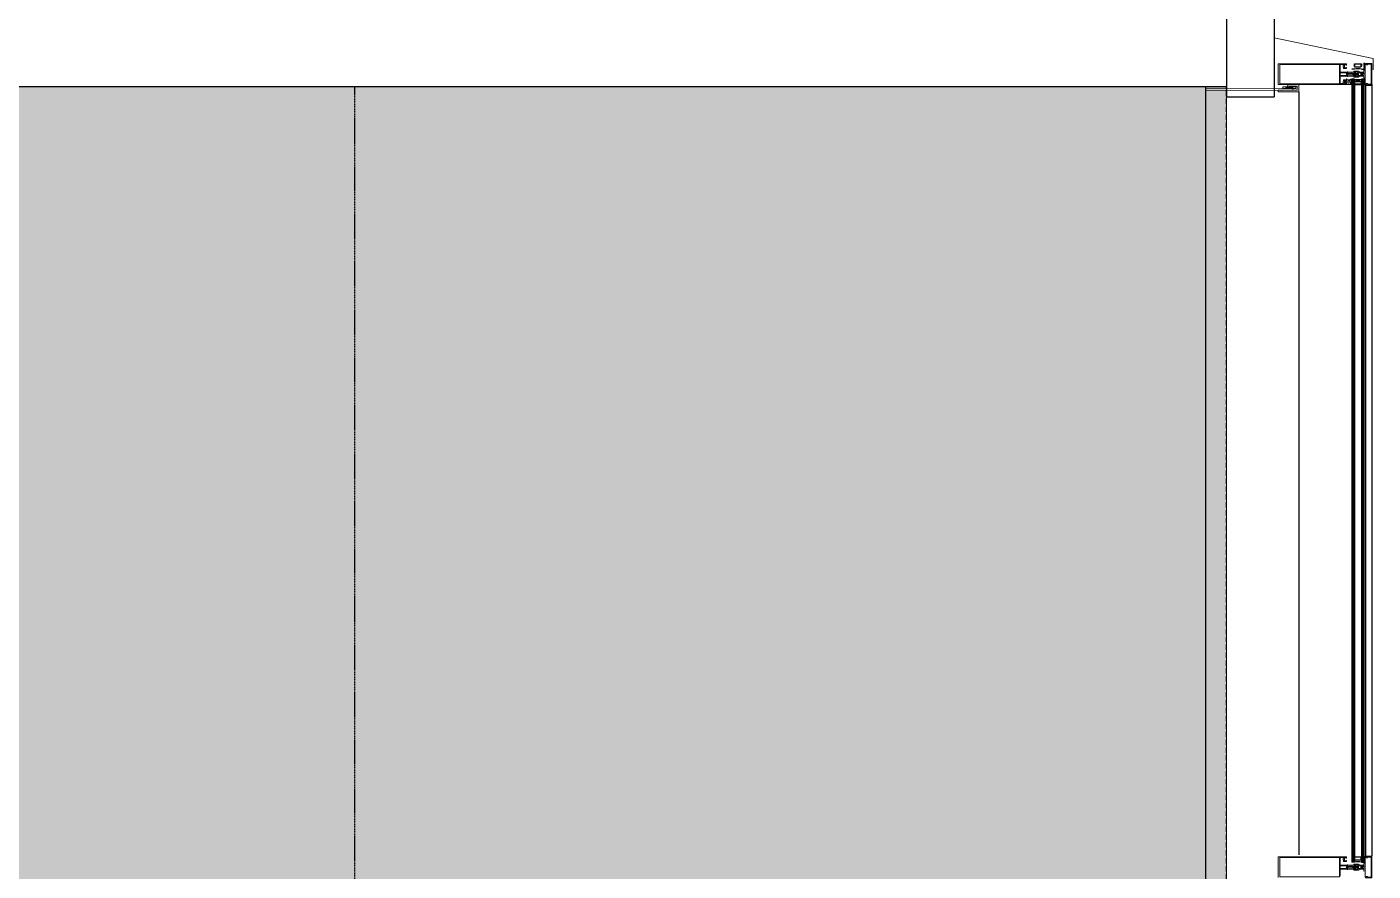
# Model space of a CAD drawing. Header units: metres. Extents: x -11920 to 1298, y -8631 to 433.
# Drawn here: x -1127.3 to -803.1, y -7774.8 to -7571.5 of the extents above; entities that cross this region are included whole.
import ezdxf

# ---------------------------------------------------------------- set-up
doc = ezdxf.new("R2010")
doc.units = ezdxf.units.M
doc.header["$LTSCALE"] = 0.01
doc.header["$MEASUREMENT"] = 0
doc.linetypes.add('DASHED2', pattern=[9.525, 6.35, -3.175])
doc.linetypes.add('HIDDEN', pattern=[9.525, 6.35, -3.175])
doc.layers.get('0').update_dxf_attribs({"color": 30, "lineweight": 0})
for name, color, linetype in [('AG-ELEV-02', 152, 'Continuous'), ('AG-HIDDEN', 9, 'HIDDEN'), ('CAM', 1, 'Continuous'), ('V-2_Wall_Concrete', 160, 'Continuous')]:
    doc.layers.add(name, color=color, linetype=linetype)
for name, color, linetype, lineweight in [('AG-Profile_Aluminium', 122, 'Continuous', 9), ('Cephe Duvarı', 3, 'Continuous', 30), ('DOS-AG-Floor_PVC', 91, 'Continuous', 15), ('SP2-Flooring', 4, 'DASHED2', 9)]:
    doc.layers.add(name, color=color, linetype=linetype, lineweight=lineweight)

# ---------------------------------------------------------------- blocks, each defined once
blk = doc.blocks.new('A$C78DE2B09')
at = {"layer": 'V-2_Wall_Concrete'}
blk.add_line((2200, -8500), (8400, -8500), dxfattribs=at)
blk.add_lwpolyline([(8000, -7940), (8400, -7940), (8400, -8500)], dxfattribs=at)
blk = doc.blocks.new('2192')
at = {"linetype": 'ByBlock', "lineweight": 0, "flags": 128}
blk.add_lwpolyline([(2, 24), (7, 24), (7, 15, -0.414214), (6, 14), (6, 14), (6, 12, 0.415193), (9, 15), (9, 26), (0, 26), (0, 1), (2, 1), (2, 4.7), (1.7, 5), (2, 5.3)], format="xyb", close=True, dxfattribs=at)
blk = doc.blocks.new('A$C671812AB')
at = {"layer": 'AG-ELEV-02'}
for p, q in [((16978.9, 5057.5), (16978.9, 3197.9)), ((16963.2, 5056.3), (16963.2, 3197.9)), ((16963.2, 5055), (16978.9, 5055)), ((16963.2, 3197.9), (16978.9, 3197.9))]:
    blk.add_line(p, q, dxfattribs=at)
at = {"layer": 'AG-ELEV-02', "ltscale": 2.5}
for p, q in [((16578.9, -648.6), (16578.9, 5051.5)), ((16795, 5056.5), (16795, 5056.5)), ((16795, 5056.5), (16795, 5056.5)), ((16803, 5038.5), (16803, 3201.1)), ((16578.9, -648.5), (16578.9, 5012.5))]:
    blk.add_line(p, q, dxfattribs=at)
at = {"layer": 'AG-ELEV-02', "lineweight": 0}
for p, q in [((16764.3, 5046.5), (16796.1, 5050.5)), ((16796.1, 5046.5), (16764.3, 5050.5))]:
    blk.add_line(p, q, dxfattribs=at)
blk.add_lwpolyline([(16796.1, 5046.5), (16764.3, 5046.5), (16764.3, 5050.5), (16796.1, 5050.5)], close=True, dxfattribs=at)
at = {"layer": 'AG-HIDDEN', "ltscale": 200}
blk.add_line((16628.9, -648.5), (16628.9, 5051.5), dxfattribs=at)
at = {"layer": 'AG-Profile_Aluminium'}
for p, q in [((16981.8, 5119), (16743.9, 5169)), ((16981.8, 5091.5), (16981.8, 5119))]:
    blk.add_line(p, q, dxfattribs=at)
for points in [[(16916.7, 5097.3), (16917.5, 5096.8, -0.280185), (16917.8, 5096.4), (16917.8, 5095.4, -0.414214), (16917.3, 5094.9), (16912.3, 5094.9, -0.414214), (16910.8, 5096.4), (16910.8, 5098.3), (16910.3, 5098.3, -0.414214), (16909.8, 5098.8), (16909.8, 5101.8, -0.414214), (16910.3, 5102.3), (16910.8, 5102.3), (16910.8, 5104.5), (16904.3, 5104.5, 0.414214), (16902.8, 5103), (16902.8, 5086.5), (16919.8, 5086.5), (16919.8, 5087.1), (16920.6, 5087.1, -0.414898), (16920.8, 5086.9), (16920.8, 5086.5), (16938.8, 5086.5), (16939.8, 5085.5), (16939.8, 5084.5, -0.401727), (16938.7, 5083.3), (16938.4, 5083.8), (16938.1, 5083.3), (16937.3, 5083.3), (16937.3, 5083.3), (16937, 5083.8), (16936.7, 5083.3), (16935.9, 5083.3), (16935.6, 5083.8), (16935.3, 5083.3), (16934.4, 5083.3), (16934.2, 5083.8), (16933.9, 5083.3), (16933, 5083.3), (16932.7, 5083.8), (16932.5, 5083.3), (16931.6, 5083.3), (16931.3, 5083.8), (16931, 5083.3), (16930.2, 5083.3), (16929.9, 5083.8), (16929.6, 5083.3), (16928.8, 5083.3), (16928.5, 5083.8), (16928.2, 5083.3), (16927.4, 5083.3), (16927.1, 5083.8), (16926.8, 5083.3), (16926, 5083.3), (16925.7, 5083.8), (16925.4, 5083.3), (16924.6, 5083.3), (16924.3, 5083.8), (16924, 5083.3), (16923.1, 5083.3), (16922.9, 5083.8), (16922.6, 5083.3), (16922.1, 5083.3), (16920.7, 5081.8, 0.414204), (16920.7, 5081.1), (16922.1, 5079.7), (16923.3, 5079.7), (16923.6, 5079.2), (16923.8, 5079.7), (16924.7, 5079.7), (16925, 5079.2), (16925.3, 5079.7), (16926.1, 5079.7), (16926.4, 5079.2), (16926.7, 5079.7), (16927.5, 5079.7), (16927.8, 5079.2), (16928.1, 5079.7), (16928.9, 5079.7), (16929.2, 5079.2), (16929.5, 5079.7), (16930.3, 5079.7), (16930.6, 5079.2), (16930.9, 5079.7), (16931.7, 5079.7), (16932, 5079.2), (16932.3, 5079.7), (16933.2, 5079.7), (16933.4, 5079.2), (16933.7, 5079.7), (16934.6, 5079.7), (16934.9, 5079.2), (16935.1, 5079.7), (16936, 5079.7), (16936.3, 5079.2), (16936.6, 5079.7), (16937.4, 5079.7), (16937.7, 5079.2), (16938, 5079.7), (16938.8, 5079.7), (16939.1, 5079.2), (16939.3, 5079.5, -0.259555), (16939.8, 5078.5), (16939.8, 5077.5), (16938.8, 5076.5), (16920.8, 5076.5), (16920.8, 5076.1, -0.414214), (16920.6, 5075.9), (16919.8, 5075.9), (16919.8, 5076.5), (16902.8, 5076.5), (16902.8, 5060, 0.414214), (16904.3, 5058.5), (16910.8, 5058.5), (16910.8, 5060.7), (16910.3, 5060.7, -0.414214), (16909.8, 5061.2), (16909.8, 5064.2, -0.414214), (16910.3, 5064.7), (16910.8, 5064.7), (16910.8, 5066.6, -0.414214), (16912.3, 5068.1), (16917.3, 5068.1, -0.414214), (16917.8, 5067.6), (16917.8, 5066.5, -0.280185), (16917.5, 5066.1), (16916.7, 5065.7), (16916.3, 5065.7), (16916.3, 5066.9), (16913.3, 5066.9, 0.414214), (16912.8, 5066.4), (16912.8, 5063.2), (16912.3, 5062.7), (16912.8, 5062.2), (16912.8, 5059, 0.414214), (16913.3, 5058.5), (16916.3, 5058.5), (16916.3, 5059.7), (16916.7, 5059.7), (16917.5, 5059.2, -0.280185), (16917.8, 5058.8), (16917.8, 5057, -0.414214), (16917.3, 5056.5), (16753.5, 5056.5, -0.414214), (16753, 5057), (16753, 5106, -0.400911), (16753.5, 5106.5), (16917.3, 5106.5, -0.414214), (16917.8, 5106), (16917.8, 5104.1, -0.280185), (16917.5, 5103.7), (16916.7, 5103.3), (16916.3, 5103.3), (16916.3, 5104.5), (16913.3, 5104.5, 0.414214), (16912.8, 5104), (16912.8, 5100.8), (16912.3, 5100.3), (16912.8, 5099.8), (16912.8, 5096.6, 0.414214), (16913.3, 5096.1), (16916.3, 5096.1), (16916.3, 5097.3)], [(16977.6, 5081.5), (16977.6, 5105.4, 0.415475), (16977.4, 5105.6), (16969.5, 5105.6), (16968.4, 5104.3, -0.734294), (16965.2, 5105.6, 0.180054), (16965, 5106.2), (16963.6, 5106.2, -1.029401), (16963.6, 5106.9), (16977.4, 5106.9, -0.414214), (16978.9, 5105.4), (16978.9, 5057.5, -0.414214), (16977.4, 5056), (16963.6, 5056, -1.029594), (16963.6, 5056.7), (16965, 5056.7, 0.18004), (16965.2, 5057.3, -0.734976), (16968.4, 5058.6), (16969.5, 5057.3), (16977.4, 5057.3, 0.415536), (16977.6, 5057.5)], [(16918.1, 5081.8, 0.414204), (16918.1, 5081.1), (16920, 5079.2, -0.668177), (16919.7, 5078.3), (16902.8, 5078.3), (16902.8, 5084.6), (16919.7, 5084.6, -0.668169), (16920, 5083.8)], [(16958.1, 5083.3), (16958.5, 5083.3), (16959.3, 5083.7, 0.280182), (16959.6, 5084.1), (16959.6, 5086, 0.414214), (16959.1, 5086.5), (16949.6, 5086.5, -0.198912), (16948.2, 5087), (16947.4, 5087.9, 0.198912), (16946, 5088.5), (16936.1, 5088.5, 0.414214), (16935.6, 5088), (16935.6, 5087.2, 0.414214), (16936.1, 5086.7), (16944.3, 5086.7, -0.414156), (16944.8, 5086.2), (16944.8, 5082.8, -0.414272), (16944.3, 5082.3), (16943.3, 5082.3, -0.414214), (16943.2, 5082.4), (16943.2, 5082.6, -0.244698), (16943.2, 5082.7), (16944.2, 5083.4, 0.414214), (16944.3, 5083.7), (16944.1, 5084), (16942.7, 5083.1, 0.244698), (16942.6, 5082.8), (16942.6, 5082.6, -0.414214), (16942.3, 5082.3), (16941.1, 5082.3, -0.414214), (16941, 5082.4), (16941, 5082.6, -0.244698), (16941, 5082.7), (16942, 5083.4, 0.414214), (16942.1, 5083.7), (16941.8, 5084), (16940.5, 5083.1, 0.244698), (16940.4, 5082.8), (16940.4, 5082.6, -0.414214), (16940.1, 5082.3), (16938.8, 5082.3, -0.414214), (16938.7, 5082.4), (16938.7, 5082.6, -0.244698), (16938.8, 5082.7), (16939.8, 5083.4, 0.414214), (16939.8, 5083.7), (16939.6, 5084), (16938.3, 5083.1, 0.244698), (16938.1, 5082.8), (16938.1, 5082.6, -0.414214), (16937.8, 5082.3), (16936.6, 5082.3, -0.414214), (16936.5, 5082.4), (16936.5, 5082.6, -0.244698), (16936.6, 5082.7), (16937.5, 5083.4, 0.414214), (16937.6, 5083.7), (16937.4, 5084), (16936, 5083.1, 0.244698), (16935.9, 5082.8), (16935.9, 5082.6, -0.414214), (16935.6, 5082.3), (16934.4, 5082.3, -0.414214), (16934.3, 5082.4), (16934.3, 5082.5, -0.244698), (16934.3, 5082.6), (16935.5, 5083.4, 0.414214), (16935.5, 5083.7), (16935.3, 5084), (16933, 5082.4, 0), (16933, 5082.4, 0.244698), (16932.6, 5081.6), (16932.6, 5081.3, 0.244698), (16933, 5080.5), (16935.3, 5078.9), (16935.5, 5079.2, 0.414214), (16935.5, 5079.5), (16934.3, 5080.3, -0.244698), (16934.3, 5080.4), (16934.3, 5080.6, -0.414214), (16934.4, 5080.7), (16935.6, 5080.7, -0.414214), (16935.9, 5080.4), (16935.9, 5080.1, 0.244698), (16936, 5079.8), (16937.4, 5078.9), (16937.6, 5079.2, 0.414214), (16937.5, 5079.5), (16936.6, 5080.2, -0.244698), (16936.5, 5080.3), (16936.5, 5080.6, -0.414214), (16936.6, 5080.7), (16937.8, 5080.7, -0.414214), (16938.1, 5080.4), (16938.1, 5080.1, 0.244698), (16938.3, 5079.8), (16939.6, 5078.9), (16939.8, 5079.2, 0.414214), (16939.8, 5079.5), (16938.8, 5080.2, -0.244698), (16938.7, 5080.3), (16938.7, 5080.6, -0.414214), (16938.8, 5080.7), (16940.1, 5080.7, -0.414214), (16940.4, 5080.4), (16940.4, 5080.1, 0.244698), (16940.5, 5079.8), (16941.8, 5078.9), (16942.1, 5079.2, 0.414214), (16942, 5079.5), (16941, 5080.2, -0.244698), (16941, 5080.3), (16941, 5080.6, -0.414214), (16941.1, 5080.7), (16942.3, 5080.7, -0.414214), (16942.6, 5080.4), (16942.6, 5080.1, 0.244698), (16942.7, 5079.8), (16944.1, 5078.9), (16944.3, 5079.2, 0.414214), (16944.2, 5079.5), (16943.2, 5080.2, -0.244698), (16943.2, 5080.3), (16943.2, 5080.6, -0.414214), (16943.3, 5080.7), (16944.3, 5080.7, -0.414214), (16944.8, 5080.2), (16944.8, 5076.8, -0.414214), (16944.3, 5076.3), (16936.1, 5076.3, 0.414214), (16935.6, 5075.8), (16935.6, 5075, 0.414214), (16936.1, 5074.5), (16946, 5074.5, 0.198912), (16947.4, 5075), (16948.2, 5075.9, -0.198912), (16949.6, 5076.5), (16959.1, 5076.5, 0.414214), (16959.6, 5077), (16959.6, 5078.8, 0.280182), (16959.3, 5079.2), (16958.5, 5079.7), (16958.1, 5079.7), (16958.1, 5078.5), (16955.1, 5078.5, -0.414214), (16954.6, 5079), (16954.6, 5081), (16954.1, 5081.5), (16954.6, 5082), (16954.6, 5084, -0.414214), (16955.1, 5084.5), (16958.1, 5084.5)], [(16958.1, 3173.3), (16958.5, 3173.3), (16959.3, 3173.7, 0.280182), (16959.6, 3174.1), (16959.6, 3176, 0.414214), (16959.1, 3176.5), (16949.6, 3176.5, -0.198912), (16948.2, 3177), (16947.4, 3177.9, 0.198912), (16946, 3178.5), (16936.1, 3178.5, 0.414214), (16935.6, 3178), (16935.6, 3177.2, 0.414214), (16936.1, 3176.7), (16944.3, 3176.7, -0.414156), (16944.8, 3176.2), (16944.8, 3172.8, -0.414272), (16944.3, 3172.3), (16943.3, 3172.3, -0.414214), (16943.2, 3172.4), (16943.2, 3172.6, -0.244698), (16943.2, 3172.7), (16944.2, 3173.4, 0.414214), (16944.3, 3173.7), (16944.1, 3174), (16942.7, 3173.1, 0.244698), (16942.6, 3172.8), (16942.6, 3172.6, -0.414214), (16942.3, 3172.3), (16941.1, 3172.3, -0.414214), (16941, 3172.4), (16941, 3172.6, -0.244698), (16941, 3172.7), (16942, 3173.4, 0.414214), (16942.1, 3173.7), (16941.8, 3174), (16940.5, 3173.1, 0.244698), (16940.4, 3172.8), (16940.4, 3172.6, -0.414214), (16940.1, 3172.3), (16938.8, 3172.3, -0.414214), (16938.7, 3172.4), (16938.7, 3172.6, -0.244698), (16938.8, 3172.7), (16939.8, 3173.4, 0.414214), (16939.8, 3173.7), (16939.6, 3174), (16938.3, 3173.1, 0.244698), (16938.1, 3172.8), (16938.1, 3172.6, -0.414214), (16937.8, 3172.3), (16936.6, 3172.3, -0.414214), (16936.5, 3172.4), (16936.5, 3172.6, -0.244698), (16936.6, 3172.7), (16937.5, 3173.4, 0.414214), (16937.6, 3173.7), (16937.4, 3174), (16936, 3173.1, 0.244698), (16935.9, 3172.8), (16935.9, 3172.6, -0.414214), (16935.6, 3172.3), (16934.4, 3172.3, -0.414214), (16934.3, 3172.4), (16934.3, 3172.5, -0.244698), (16934.3, 3172.6), (16935.5, 3173.4, 0.414214), (16935.5, 3173.7), (16935.3, 3174), (16933, 3172.4, 0), (16933, 3172.4, 0.244698), (16932.6, 3171.6), (16932.6, 3171.3, 0.244698), (16933, 3170.5), (16935.3, 3168.9), (16935.5, 3169.2, 0.414214), (16935.5, 3169.5), (16934.3, 3170.3, -0.244698), (16934.3, 3170.4), (16934.3, 3170.6, -0.414214), (16934.4, 3170.7), (16935.6, 3170.7, -0.414214), (16935.9, 3170.4), (16935.9, 3170.1, 0.244698), (16936, 3169.8), (16937.4, 3168.9), (16937.6, 3169.2, 0.414214), (16937.5, 3169.5), (16936.6, 3170.2, -0.244698), (16936.5, 3170.3), (16936.5, 3170.6, -0.414214), (16936.6, 3170.7), (16937.8, 3170.7, -0.414214), (16938.1, 3170.4), (16938.1, 3170.1, 0.244698), (16938.3, 3169.8), (16939.6, 3168.9), (16939.8, 3169.2, 0.414214), (16939.8, 3169.5), (16938.8, 3170.2, -0.244698), (16938.7, 3170.3), (16938.7, 3170.6, -0.414214), (16938.8, 3170.7), (16940.1, 3170.7, -0.414214), (16940.4, 3170.4), (16940.4, 3170.1, 0.244698), (16940.5, 3169.8), (16941.8, 3168.9), (16942.1, 3169.2, 0.414214), (16942, 3169.5), (16941, 3170.2, -0.244698), (16941, 3170.3), (16941, 3170.6, -0.414214), (16941.1, 3170.7), (16942.3, 3170.7, -0.414214), (16942.6, 3170.4), (16942.6, 3170.1, 0.244698), (16942.7, 3169.8), (16944.1, 3168.9), (16944.3, 3169.2, 0.414214), (16944.2, 3169.5), (16943.2, 3170.2, -0.244698), (16943.2, 3170.3), (16943.2, 3170.6, -0.414214), (16943.3, 3170.7), (16944.3, 3170.7, -0.414214), (16944.8, 3170.2), (16944.8, 3166.8, -0.414214), (16944.3, 3166.3), (16936.1, 3166.3, 0.414214), (16935.6, 3165.8), (16935.6, 3165, 0.414214), (16936.1, 3164.5), (16946, 3164.5, 0.198912), (16947.4, 3165), (16948.2, 3165.9, -0.198912), (16949.6, 3166.5), (16959.1, 3166.5, 0.414214), (16959.6, 3167), (16959.6, 3168.8, 0.280182), (16959.3, 3169.2), (16958.5, 3169.7), (16958.1, 3169.7), (16958.1, 3168.5), (16955.1, 3168.5, -0.414214), (16954.6, 3169), (16954.6, 3171), (16954.1, 3171.5), (16954.6, 3172), (16954.6, 3174, -0.414214), (16955.1, 3174.5), (16958.1, 3174.5)], [(16977.6, 3171.5), (16977.6, 3195.4, 0.415475), (16977.4, 3195.6), (16969.5, 3195.6), (16968.4, 3194.3, -0.734294), (16965.2, 3195.6, 0.180054), (16965, 3196.2), (16963.6, 3196.2, -1.029401), (16963.6, 3196.9), (16977.4, 3196.9, -0.414214), (16978.9, 3195.4), (16978.9, 3147.5, -0.414214), (16977.4, 3146), (16963.6, 3146, -1.029594), (16963.6, 3146.7), (16965, 3146.7, 0.18004), (16965.2, 3147.3, -0.734976), (16968.4, 3148.6), (16969.5, 3147.3), (16977.4, 3147.3, 0.415536), (16977.6, 3147.5)], [(16918.1, 3171.8, 0.414204), (16918.1, 3171.1), (16920, 3169.2, -0.668177), (16919.7, 3168.3), (16902.8, 3168.3), (16902.8, 3174.6), (16919.7, 3174.6, -0.668169), (16920, 3173.8)]]:
    blk.add_lwpolyline(points, format="xyb", close=True, dxfattribs=at)
for points in [[(16900.9, 5104.6), (16900.9, 5058.3), (16757, 5058.3), (16757, 5104.6)], [(16952.6, 5078.5), (16952.6, 5084.5), (16946.8, 5084.5), (16946.8, 5078.5)], [(16900.9, 3194.6), (16900.9, 3148.3), (16757, 3148.3), (16757, 3194.6)], [(16952.6, 3168.5), (16952.6, 3174.5), (16946.8, 3174.5), (16946.8, 3168.5)]]:
    blk.add_lwpolyline(points, close=True, dxfattribs=at)
at = {"layer": 'AG-Profile_Aluminium', "color": 9}
for points in [[(16959.5, 5095.1), (16960.3, 5094.6), (16960.3, 5093.7), (16959.5, 5094.1, 0.834458), (16959.5, 5093.6), (16960.3, 5093.1), (16960.3, 5092.2), (16959.5, 5092.6, 0.834458), (16959.5, 5092.1), (16960.3, 5091.6), (16960.3, 5090.7), (16960, 5090.7, 0.363249), (16959.8, 5090.4), (16959.8, 5084.1, -0.414214), (16958.8, 5083.1), (16958, 5083.1), (16958, 5084.1), (16957.5, 5084.1, 0.543452), (16957.5, 5078.7), (16958, 5078.7), (16958, 5079.8), (16958.8, 5079.8, -0.414214), (16959.8, 5078.8), (16959.8, 5072.4, 0.363249), (16960, 5072.2), (16960.3, 5072.1), (16960.3, 5071.2), (16959.5, 5070.7, 0.834458), (16959.5, 5070.2), (16960.3, 5070.6), (16960.3, 5069.7), (16959.5, 5069.2, 0.834458), (16959.5, 5068.7), (16960.3, 5069.1), (16960.3, 5068.2), (16959.5, 5067.7, 0.834458), (16959.5, 5067.2), (16960.3, 5067.6), (16960.3, 5066.7), (16959.5, 5066.2, 0.834458), (16959.5, 5065.7), (16960.3, 5066.1), (16960.3, 5065.2), (16959.5, 5064.7, 0.834458), (16959.5, 5064.2), (16960.3, 5064.6), (16960.3, 5063.7), (16959.5, 5063.2, 0.834458), (16959.5, 5062.7), (16960.3, 5063.1), (16960.3, 5062.2), (16959.5, 5061.7, 0.834458), (16959.5, 5061.2), (16960.3, 5061.6), (16960.3, 5060.7), (16959.5, 5060.2, 0.834458), (16959.5, 5059.7), (16960.3, 5060.1), (16960.3, 5059.2), (16959.5, 5058.7, 0.834458), (16959.5, 5058.2), (16960.3, 5058.6), (16960.3, 5057.7), (16959.5, 5057.2, 0.833224), (16959.5, 5056.7), (16959.7, 5056.7, -0.121295), (16960.4, 5057, -0.083975), (16959.4, 5054.8, 0.853065), (16959.8, 5054.5, -0.075674), (16962.1, 5056.4, 0.344474), (16962.8, 5057.3), (16962.8, 5079.2, 0.253164), (16962.4, 5080.1, -0.541002), (16962.4, 5082.8, 0.253164), (16962.8, 5083.7), (16962.8, 5105.6, 0.344474), (16962.1, 5106.5, -0.075525), (16959.7, 5108.3, 0.853065), (16959.3, 5108, -0.085692), (16960.4, 5105.9, -0.114183), (16959.6, 5106.1), (16959.5, 5106.1, 0.833224), (16959.5, 5105.6), (16960.3, 5105.1), (16960.3, 5104.2), (16959.5, 5104.6, 0.834458), (16959.5, 5104.1), (16960.3, 5103.6), (16960.3, 5102.7), (16959.5, 5103.1, 0.834458), (16959.5, 5102.6), (16960.3, 5102.1), (16960.3, 5101.2), (16959.5, 5101.6, 0.834458), (16959.5, 5101.1), (16960.3, 5100.6), (16960.3, 5099.7), (16959.5, 5100.1, 0.834458), (16959.5, 5099.6), (16960.3, 5099.1), (16960.3, 5098.2), (16959.5, 5098.6, 0.834458), (16959.5, 5098.1), (16960.3, 5097.6), (16960.3, 5096.7), (16959.5, 5097.1, 0.834458), (16959.5, 5096.6), (16960.3, 5096.1), (16960.3, 5095.2), (16959.5, 5095.6, 0.834458)], [(16930.8, 5066.5, 0.433199), (16927.8, 5069.7), (16919.1, 5068.9, -0.414214), (16918.8, 5069.2), (16918.8, 5069.6, 0.414214), (16918.5, 5069.9), (16918.1, 5069.9, 0.414214), (16917.8, 5069.6), (16917.8, 5066.5, -0.414214), (16916.8, 5065.5), (16915.5, 5065.5), (16915.5, 5066.6), (16915, 5066.6, 0.384615), (16915, 5058.8), (16915.5, 5058.8), (16915.5, 5059.8), (16916.8, 5059.8, -0.414214), (16917.8, 5058.8), (16917.8, 5056.5), (16929.4, 5056.8, 0.213288), (16930.8, 5058.1, -0.005109)], [(16914.7, 5064, 0.142901), (16914.7, 5061.3), (16917.5, 5061.3, 0.414214), (16917.8, 5061.6), (16917.8, 5063.7, 0.414214), (16917.5, 5064)], [(16923.9, 5065.8, 0.425894), (16923.3, 5066.2), (16921.2, 5065.9, 0.3686), (16920.8, 5065.4), (16920.8, 5060.4, 0.375315), (16921.2, 5059.9), (16924, 5059.6, 0.490444), (16924.6, 5060.1)], [(16927.8, 5057.9), (16927.8, 5058.5), (16927.3, 5058.5), (16926.3, 5066.8), (16926.8, 5066.9), (16926.8, 5067.4), (16927.8, 5068.2, -0.436697), (16929.8, 5066.1, 0.010178), (16929.7, 5058.1, -0.26621), (16929.1, 5057.8), (16928.3, 5057.4, -0.414214)]]:
    blk.add_lwpolyline(points, format="xyb", close=True, dxfattribs=at)
at = {"layer": 'AG-Profile_Aluminium'}
blk.add_lwpolyline([(16578.9, 5042.4), (16578.9, 5046.4), (16788.9, 5046.5), (16788.9, 5042.5), (16578.9, 5042.4)], dxfattribs=at)
blk.add_lwpolyline([(16753, 3147), (16753, 3196, -0.400911), (16753.5, 3196.5), (16917.3, 3196.5, -0.414214), (16917.8, 3196), (16917.8, 3194.1, -0.280185), (16917.5, 3193.7), (16916.7, 3193.3), (16916.3, 3193.3), (16916.3, 3194.5), (16913.3, 3194.5, 0.414214), (16912.8, 3194), (16912.8, 3190.8), (16912.3, 3190.3), (16912.8, 3189.8), (16912.8, 3186.6, 0.414214), (16913.3, 3186.1), (16916.3, 3186.1), (16916.3, 3187.3), (16916.7, 3187.3), (16917.5, 3186.8, -0.280185), (16917.8, 3186.4), (16917.8, 3185.4, -0.414214), (16917.3, 3184.9), (16912.3, 3184.9, -0.414214), (16910.8, 3186.4), (16910.8, 3188.3), (16910.3, 3188.3, -0.414214), (16909.8, 3188.8), (16909.8, 3191.8, -0.414214), (16910.3, 3192.3), (16910.8, 3192.3), (16910.8, 3194.5), (16904.3, 3194.5, 0.414214), (16902.8, 3193), (16902.8, 3176.5), (16919.8, 3176.5), (16919.8, 3177.1), (16920.6, 3177.1, -0.414898), (16920.8, 3176.9), (16920.8, 3176.5), (16938.8, 3176.5), (16939.8, 3175.5), (16939.8, 3174.5, -0.401727), (16938.7, 3173.3), (16938.4, 3173.8), (16938.1, 3173.3), (16937.3, 3173.3), (16937.3, 3173.3), (16937, 3173.8), (16936.7, 3173.3), (16935.9, 3173.3), (16935.6, 3173.8), (16935.3, 3173.3), (16934.4, 3173.3), (16934.2, 3173.8), (16933.9, 3173.3), (16933, 3173.3), (16932.7, 3173.8), (16932.5, 3173.3), (16931.6, 3173.3), (16931.3, 3173.8), (16931, 3173.3), (16930.2, 3173.3), (16929.9, 3173.8), (16929.6, 3173.3), (16928.8, 3173.3), (16928.5, 3173.8), (16928.2, 3173.3), (16927.4, 3173.3), (16927.1, 3173.8), (16926.8, 3173.3), (16926, 3173.3), (16925.7, 3173.8), (16925.4, 3173.3), (16924.6, 3173.3), (16924.3, 3173.8), (16924, 3173.3), (16923.1, 3173.3), (16922.9, 3173.8), (16922.6, 3173.3), (16922.1, 3173.3), (16920.7, 3171.8, 0.414204), (16920.7, 3171.1), (16922.1, 3169.7), (16923.3, 3169.7), (16923.6, 3169.2), (16923.8, 3169.7), (16924.7, 3169.7), (16925, 3169.2), (16925.3, 3169.7), (16926.1, 3169.7), (16926.4, 3169.2), (16926.7, 3169.7), (16927.5, 3169.7), (16927.8, 3169.2), (16928.1, 3169.7), (16928.9, 3169.7), (16929.2, 3169.2), (16929.5, 3169.7), (16930.3, 3169.7), (16930.6, 3169.2), (16930.9, 3169.7), (16931.7, 3169.7), (16932, 3169.2), (16932.3, 3169.7), (16933.2, 3169.7), (16933.4, 3169.2), (16933.7, 3169.7), (16934.6, 3169.7), (16934.9, 3169.2), (16935.1, 3169.7), (16936, 3169.7), (16936.3, 3169.2), (16936.6, 3169.7), (16937.4, 3169.7), (16937.7, 3169.2), (16938, 3169.7), (16938.8, 3169.7), (16939.1, 3169.2), (16939.3, 3169.5, -0.259555), (16939.8, 3168.5), (16939.8, 3167.5), (16938.8, 3166.5), (16920.8, 3166.5), (16920.8, 3166.1, -0.414214), (16920.6, 3165.9), (16919.8, 3165.9), (16919.8, 3166.5), (16902.8, 3166.5), (16902.8, 3150, 0.414214)], format="xyb", dxfattribs=at)
at = {"layer": 'AG-Profile_Aluminium', "color": 9}
blk.add_lwpolyline([(16962.8, 3147.3), (16962.8, 3169.2, 0.253164), (16962.4, 3170.1, -0.541002), (16962.4, 3172.8, 0.253164), (16962.8, 3173.7), (16962.8, 3195.6, 0.344474), (16962.1, 3196.5, -0.075525), (16959.7, 3198.3, 0.853065), (16959.3, 3198, -0.085692), (16960.4, 3195.9, -0.114183), (16959.6, 3196.1), (16959.5, 3196.1, 0.833224), (16959.5, 3195.6), (16960.3, 3195.1), (16960.3, 3194.2), (16959.5, 3194.6, 0.834458), (16959.5, 3194.1), (16960.3, 3193.6), (16960.3, 3192.7), (16959.5, 3193.1, 0.834458), (16959.5, 3192.6), (16960.3, 3192.1), (16960.3, 3191.2), (16959.5, 3191.6, 0.834458), (16959.5, 3191.1), (16960.3, 3190.6), (16960.3, 3189.7), (16959.5, 3190.1, 0.834458), (16959.5, 3189.6), (16960.3, 3189.1), (16960.3, 3188.2), (16959.5, 3188.6, 0.834458), (16959.5, 3188.1), (16960.3, 3187.6), (16960.3, 3186.7), (16959.5, 3187.1, 0.834458), (16959.5, 3186.6), (16960.3, 3186.1), (16960.3, 3185.2), (16959.5, 3185.6, 0.834458), (16959.5, 3185.1), (16960.3, 3184.6), (16960.3, 3183.7), (16959.5, 3184.1, 0.834458), (16959.5, 3183.6), (16960.3, 3183.1), (16960.3, 3182.2), (16959.5, 3182.6, 0.834458), (16959.5, 3182.1), (16960.3, 3181.6), (16960.3, 3180.7), (16960, 3180.7, 0.363249), (16959.8, 3180.4), (16959.8, 3174.1, -0.414214), (16958.8, 3173.1), (16958, 3173.1), (16958, 3174.1), (16957.5, 3174.1, 0.543452), (16957.5, 3168.7), (16958, 3168.7), (16958, 3169.8), (16958.8, 3169.8, -0.414214), (16959.8, 3168.8), (16959.8, 3162.4, 0.363249), (16960, 3162.2), (16960.3, 3162.1)], format="xyb", dxfattribs=at)
at = {"layer": 'CAM'}
for p, q in [((16936.8, 5093.5), (16930.8, 5093.5)), ((16953.8, 5093.5), (16959.8, 5093.5)), ((16936.8, 5069.4), (16930.8, 5069.4)), ((16930.8, 5069.4), (16930.8, 3183.5)), ((16932.8, 5069.4), (16932.8, 3183.5)), ((16934.8, 5069.4), (16934.8, 3183.5)), ((16936.8, 5069.4), (16936.8, 3183.5)), ((16959.8, 5069.4), (16953.8, 5069.4)), ((16953.8, 5069.4), (16953.8, 3183.5)), ((16955.8, 5069.4), (16955.8, 3183.5)), ((16957.8, 5069.4), (16957.8, 3183.5)), ((16959.8, 5069.4), (16959.8, 3183.5)), ((16936.8, 3183.5), (16930.8, 3183.5)), ((16953.8, 3183.5), (16959.8, 3183.5))]:
    blk.add_line(p, q, dxfattribs=at)
for points in [[(16936.8, 5106.2), (16953.8, 5106.2), (16953.8, 5100.5), (16951.8, 5098.5), (16938.8, 5098.5), (16936.8, 5100.5)], [(16937.5, 5105.5), (16937.5, 5100.8), (16939.1, 5099.2), (16951.5, 5099.2), (16953.1, 5100.8), (16953.1, 5105.5)], [(16936.8, 5056.7), (16953.8, 5056.7), (16953.8, 5062.4), (16951.8, 5064.4), (16938.8, 5064.4), (16936.8, 5062.4)], [(16937.5, 5057.4), (16937.5, 5062.1), (16939.1, 5063.7), (16951.5, 5063.7), (16953.1, 5062.1), (16953.1, 5057.4)], [(16936.8, 3196.2), (16953.8, 3196.2), (16953.8, 3190.5), (16951.8, 3188.5), (16938.8, 3188.5), (16936.8, 3190.5)], [(16937.5, 3195.5), (16937.5, 3190.8), (16939.1, 3189.2), (16951.5, 3189.2), (16953.1, 3190.8), (16953.1, 3195.5)]]:
    blk.add_lwpolyline(points, close=True, dxfattribs=at)
for centre, start, end in [((16945.3, 5054.3), 77.7895, 102.2105), ((16945.3, 5108.7), 257.7895, 282.2105), ((16945.3, 3144.3), 77.7895, 102.2105)]:
    blk.add_arc(centre, 40.2, start, end, dxfattribs=at)
at = {"layer": 'AG-Profile_Aluminium', "xscale": -1.999999999985448, "yscale": 1.999999999985448, "zscale": 1.999999999985448, "rotation": 270}
blk.add_blockref('2192', (16751, 5038.5), dxfattribs=at)

msp = doc.modelspace()

# ---------------------------------------------------------------- hatches: boundary and pattern name
at = {"layer": 'DOS-AG-Floor_PVC'}
h = msp.add_hatch(dxfattribs=at)
h.set_pattern_fill('CROSS', color=256, scale=100, style=0)
h.set_pattern_definition([(0, (-1930.435, -7585.879), (25, 25), [12.5, -37.5]), (90, (-1924.185, -7592.129), (-25, 25), [12.5, -37.5])])
h.paths.add_polyline_path([(-1178.93, -8368.12), (-1178.93, -8568.12), (-1628.93, -8568.12), (-1628.93, -8368.12)], flags=16)
edge = h.paths.add_edge_path()
edge.add_line((-1671.93, -8624.41), (-1134.91, -8624.41))
edge.add_line((-1134.91, -8624.41), (-1134.83, -8285.98))
edge.add_line((-1134.83, -8285.98), (-1134.83, -8285.88))
edge.add_line((-1134.83, -8285.88), (-1091.93, -8285.88))
edge.add_line((-1091.93, -8285.88), (-1091.93, -8406.82))
edge.add_arc((-1090.05, -8155.21), 251.62, 269.5712, 359.8465)
edge.add_line((-838.44, -8155.88), (-838.44, -7585.88))
edge.add_line((-838.44, -7585.88), (-1930.44, -7585.88))
edge.add_line((-1930.44, -7585.88), (-1930.44, -7174.88))
edge.add_line((-1930.44, -7174.88), (-1911.51, -7174.88))
edge.add_line((-1911.51, -7174.88), (-1911.44, -7174.88))
edge.add_line((-1911.44, -7174.88), (-1911.44, -7084.88))
edge.add_line((-1911.44, -7084.88), (-1930.44, -7084.88))
edge.add_line((-1930.44, -7084.88), (-1930.44, -6982.88))
edge.add_line((-1930.44, -6982.88), (-1911.44, -6982.88))
edge.add_line((-1911.44, -6982.88), (-1911.44, -6872.88))
edge.add_line((-1911.44, -6872.88), (-1930.44, -6872.88))
edge.add_line((-1930.44, -6872.88), (-1930.44, -6822.88))
edge.add_line((-1930.44, -6822.88), (-1911.44, -6822.88))
edge.add_line((-1911.44, -6822.88), (-1911.44, -6732.88))
edge.add_line((-1911.44, -6732.88), (-1930.44, -6732.88))
edge.add_line((-1930.44, -6732.88), (-1930.44, -6625.88))
edge.add_line((-1930.44, -6625.88), (-1584.44, -6625.88))
edge.add_line((-1584.44, -6625.88), (-1584.44, -6467.88))
edge.add_line((-1584.44, -6467.88), (-2135.44, -6467.88))
edge.add_line((-2135.44, -6467.88), (-2135.44, -7500.88))
edge.add_line((-2135.44, -7500.88), (-3578.44, -7500.88))
edge.add_line((-3578.44, -7500.88), (-3578.44, -7460.88))
edge.add_line((-3578.44, -7460.88), (-3848.44, -7460.88))
edge.add_line((-3848.44, -7460.88), (-3848.44, -7500.88))
edge.add_line((-3848.44, -7500.88), (-4013.44, -7500.88))
edge.add_line((-4013.44, -7500.88), (-4013.44, -7460.88))
edge.add_line((-4013.44, -7460.88), (-4283.44, -7460.88))
edge.add_line((-4283.44, -7460.88), (-4283.44, -7500.88))
edge.add_line((-4283.44, -7500.88), (-4341.44, -7500.88))
edge.add_line((-4341.44, -7500.88), (-4341.44, -8015.88))
edge.add_line((-4341.44, -8015.88), (-4198.44, -8015.88))
edge.add_line((-4198.44, -8015.88), (-4198.44, -8095.88))
edge.add_line((-4198.44, -8095.88), (-4278.44, -8095.88))
edge.add_line((-4278.44, -8095.88), (-4278.44, -8305.88))
edge.add_line((-4278.44, -8305.88), (-4198.44, -8305.88))
edge.add_line((-4198.44, -8305.88), (-4198.44, -8400.88))
edge.add_line((-4198.44, -8400.88), (-3438.44, -8400.88))
edge.add_line((-3438.44, -8400.88), (-3438.44, -8305.88))
edge.add_line((-3438.44, -8305.88), (-3358.44, -8305.88))
edge.add_line((-3358.44, -8305.88), (-3358.44, -8400.88))
edge.add_line((-3358.44, -8400.88), (-2764.38, -8400.88))
edge.add_line((-2764.38, -8400.88), (-2764.38, -8385.41))
edge.add_line((-2764.38, -8385.41), (-2598.44, -8385.41))
edge.add_line((-2598.44, -8385.41), (-2598.44, -8306.21))
edge.add_line((-2598.44, -8306.21), (-3018.44, -8305.88))
edge.add_line((-3018.44, -8305.88), (-3018.44, -8115.88))
edge.add_line((-3018.44, -8115.88), (-3118.44, -8115.88))
edge.add_line((-3118.44, -8115.88), (-3118.44, -8110.88))
edge.add_line((-3118.44, -8110.88), (-3138.44, -8110.88))
edge.add_line((-3138.44, -8110.88), (-3138.44, -7957.88))
edge.add_line((-3138.44, -7957.88), (-3118.44, -7957.88))
edge.add_line((-3118.44, -7957.88), (-3118.44, -7952.88))
edge.add_line((-3118.44, -7952.88), (-3018.44, -7952.88))
edge.add_line((-3018.44, -7952.88), (-3018.44, -7915.88))
edge.add_line((-3018.44, -7915.88), (-2053.44, -7915.88))
edge.add_line((-2053.44, -7915.88), (-2053.44, -7952.88))
edge.add_line((-2053.44, -7952.88), (-1953.44, -7952.88))
edge.add_line((-1953.44, -7952.88), (-1953.44, -7957.88))
edge.add_line((-1953.44, -7957.88), (-1933.44, -7957.88))
edge.add_line((-1933.44, -7957.88), (-1933.44, -8263.88))
edge.add_line((-1933.44, -8263.88), (-1953.44, -8263.88))
edge.add_line((-1953.44, -8263.88), (-1953.44, -8268.88))
edge.add_line((-1953.44, -8268.88), (-2053.44, -8268.88))
edge.add_line((-2053.44, -8268.88), (-2053.44, -8305.88))
edge.add_line((-2053.44, -8305.88), (-2518.44, -8305.88))
edge.add_line((-2518.44, -8305.88), (-2518.44, -8385.51))
edge.add_line((-2518.44, -8385.51), (-2142.49, -8385.41))
edge.add_line((-2142.49, -8385.41), (-2142.49, -8406.48))
edge.add_line((-2142.49, -8406.48), (-2139.59, -8406.48))
edge.add_line((-2139.59, -8406.48), (-2139.59, -8406.82))
edge.add_line((-2139.59, -8406.82), (-2135.93, -8400.88))
edge.add_line((-2135.93, -8400.88), (-1758.44, -8400.88))
edge.add_line((-1758.44, -8400.88), (-1758.44, -8305.88))
edge.add_line((-1758.44, -8305.88), (-1714.93, -8305.88))
edge.add_line((-1714.93, -8305.88), (-1714.93, -8285.88))
edge.add_line((-1714.93, -8285.88), (-1671.93, -8285.88))
edge.add_line((-1671.93, -8285.88), (-1671.93, -8624.41))

# ---------------------------------------------------------------- linework, layer by layer
at = {"layer": 'Cephe Duvarı', "lineweight": -2, "ltscale": 1000, "transparency": 33554687}
for p, q in [((-838.44, -7529.88), (-838.44, -7585.88)), ((-826.94, -7529.88), (-826.94, -7588.38)), ((-838.44, -7585.88), (-838.44, -7588.38))]:
    msp.add_line(p, q, dxfattribs=at)
msp.add_lwpolyline([(-838.44, -7588.38), (-826.93, -7588.38)], dxfattribs=at)
at = {"layer": 'DOS-AG-Floor_PVC'}
msp.add_lwpolyline([(-2518.44, -8385.51), (-2142.49, -8385.41), (-2142.49, -8406.48), (-2139.59, -8406.48), (-2139.59, -8406.82), (-2135.93, -8400.88), (-1758.44, -8400.88), (-1758.44, -8305.88), (-1714.93, -8305.88), (-1714.93, -8285.88), (-1671.93, -8285.88), (-1671.93, -8624.41), (-1134.93, -8624.41), (-1134.93, -8285.98), (-1134.93, -8285.88), (-1091.93, -8285.88), (-1091.93, -8406.82, 0.415622), (-838.44, -8155.88), (-838.44, -7585.88), (-1930.44, -7585.88), (-1930.44, -7174.88)], format="xyb", dxfattribs=at)
at = {"layer": 'SP2-Flooring', "lineweight": -2, "transparency": 33554610}
msp.add_lwpolyline([(-1558.44, -7585.88), (-1048.44, -7585.88), (-1048.44, -7835.88), (-1558.44, -7835.88), (-1558.44, -7585.88)], dxfattribs=at)

# ---------------------------------------------------------------- block references
at = {"xscale": 0.1, "yscale": 0.1, "zscale": 0.1}
for name, p in [('A$C78DE2B09', (-1678.44, -6735.88)), ('A$C671812AB', (-2501.33, -8091.02))]:
    msp.add_blockref(name, p, dxfattribs=at)

doc.saveas('drawing.dxf')
